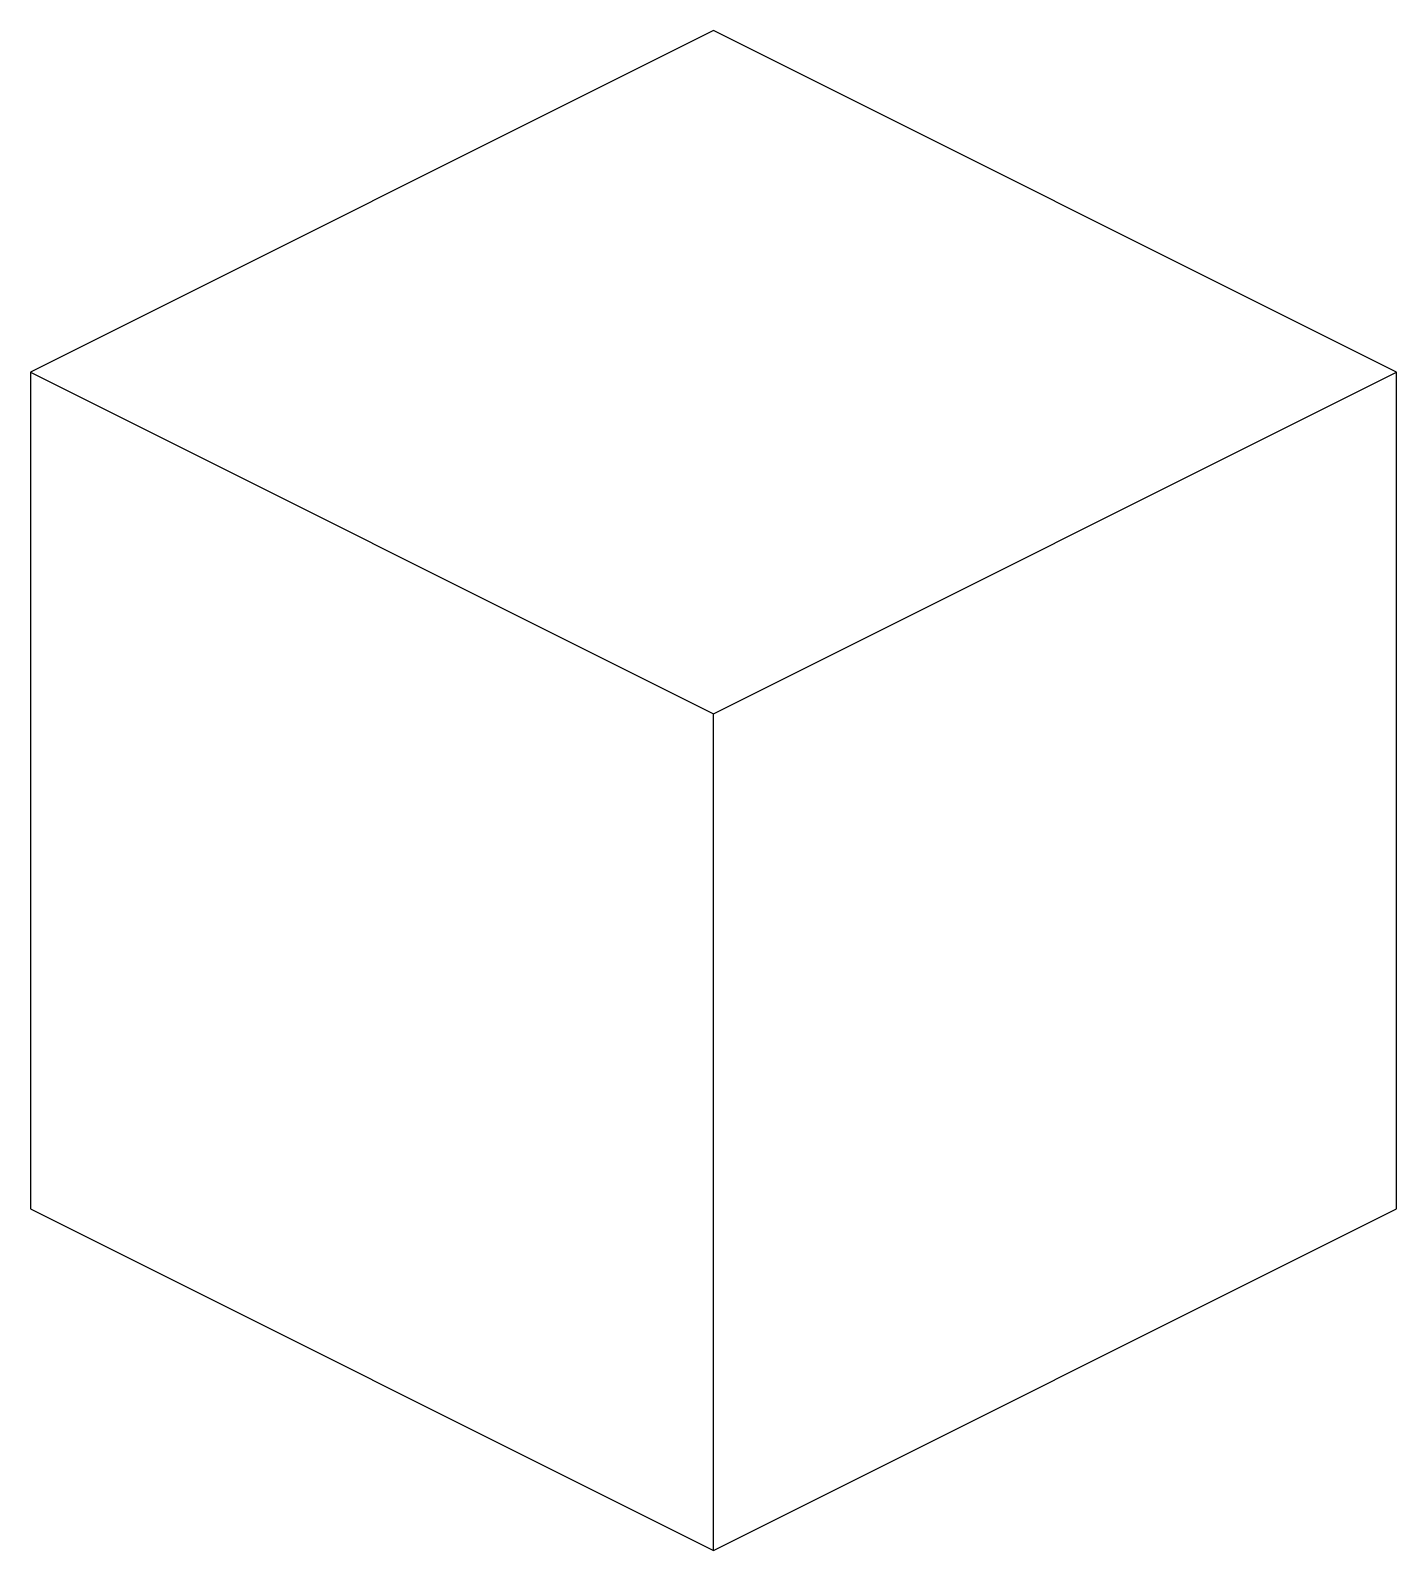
# Model space of a CAD drawing. Header units: metres. Extents: x -0.71 to 0.71, y -0.79 to 0.79.
import ezdxf

# ---------------------------------------------------------------- set-up
doc = ezdxf.new("R2010")
doc.units = ezdxf.units.M
doc.layers.add('VIEW', color=7, linetype='CONTINUOUS')
doc.layers.add('VIEW-PERFIL', color=7, linetype='CONTINUOUS')

msp = doc.modelspace()

# ---------------------------------------------------------------- linework, layer by layer
at = {"layer": 'VIEW'}
for p, q in [((-0.7071, 0.433), (0, 0.0795)), ((0, 0.0795), (0.7071, 0.433)), ((0, -0.7866), (0, 0.0795))]:
    msp.add_line(p, q, dxfattribs=at)
at = {"layer": 'VIEW-PERFIL'}
for p, q in [((0, 0.7866), (-0.7071, 0.433)), ((0.7071, 0.433), (0, 0.7866)), ((0, 0.7866), (0, 0.7865)), ((-0.7071, 0.433), (-0.7071, -0.433)), ((0.7071, -0.433), (0.7071, 0.433)), ((-0.7071, -0.433), (0, -0.7866)), ((-0.707, -0.433), (-0.7071, -0.433)), ((0, -0.7866), (0.7071, -0.433)), ((0.7071, -0.433), (0.707, -0.433))]:
    msp.add_line(p, q, dxfattribs=at)

doc.saveas('drawing.dxf')
